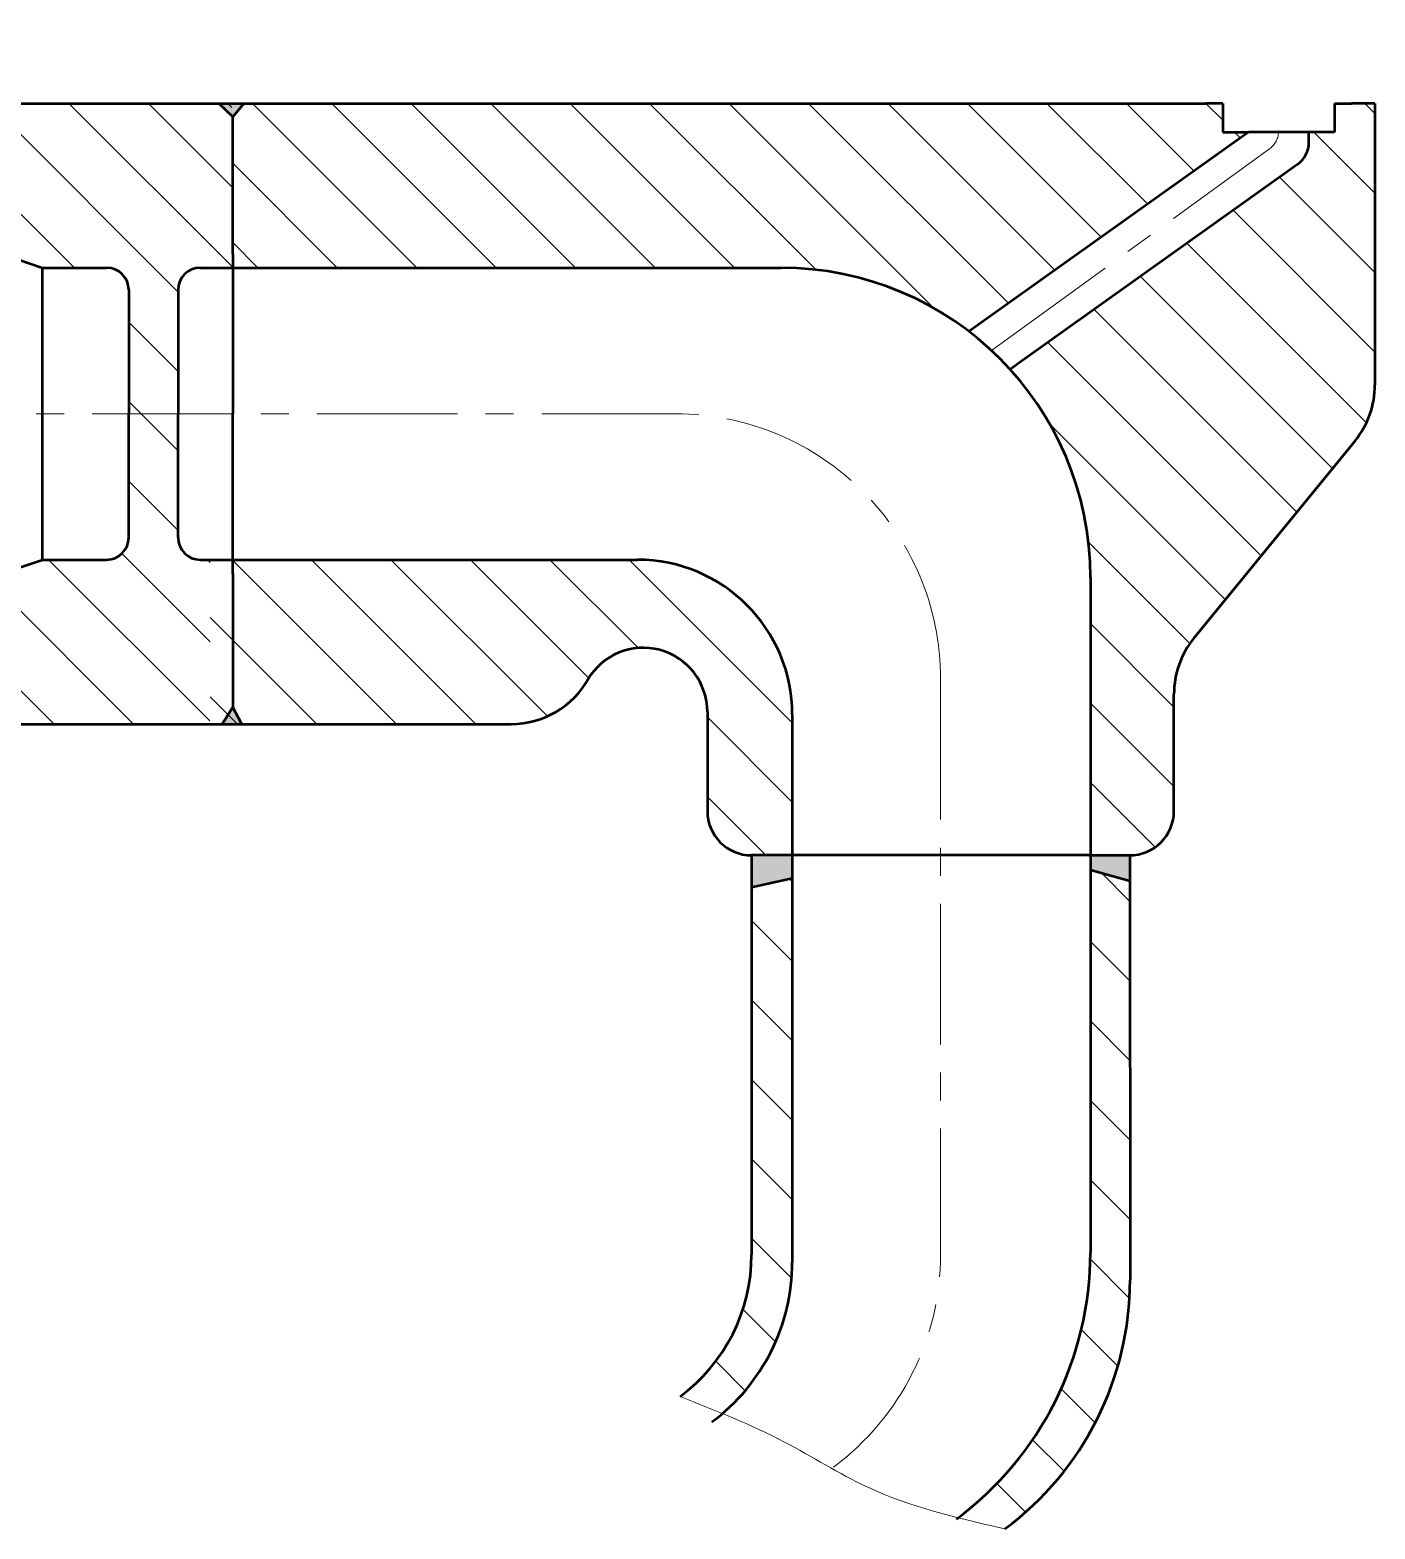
# Model space of a CAD drawing. Header units: millimetres. Extents: x 607 to 1510, y 659 to 1120.
# Drawn here: x 1205.9 to 1509.9, y 666.7 to 1005.5 of the extents above; entities that cross this region are included whole.
import ezdxf

# ---------------------------------------------------------------- set-up
doc = ezdxf.new("R2010")
doc.units = ezdxf.units.MM
doc.linetypes.add('осевая', pattern=[50.800000000000004, 31.75, -6.35, 6.35, -6.35])
doc.layers.get('0').update_dxf_attribs({"lineweight": 53})
doc.layers.add('Оси', color=7, linetype='осевая', lineweight=20)
doc.layers.add('Штриховка', color=7, linetype='Continuous', lineweight=20)
pattern_1 = [(135, (0, 0), (-8.980256121069154, -8.980256121069152), [])]

msp = doc.modelspace()

# ---------------------------------------------------------------- hatches: boundary and pattern name
h = msp.add_hatch(color=256)
h.dxf.hatch_style = 1
h.paths.add_polyline_path([(1445.600753744046, 818.9506968172022), (1454.483462294024, 818.950696817202), (1454.49052088839, 813.121101088888), (1445.600753744046, 815.6078831964627)])
h.paths.add_polyline_path([(1369.005737677639, 818.9506968172032), (1378.212854055452, 818.9506968172032), (1378.212854055452, 813.6963759227751), (1369.005737677639, 811.6914021984126)])
at = {"layer": 'Штриховка'}
h = msp.add_hatch(dxfattribs=at)
h.set_pattern_fill('ANSI31', color=256, scale=4, angle=90)
h.set_pattern_definition([(135, (-4134.473873202317, 464.9858508255461), (-8.980256121069154, -8.980256121069152), [])])
edge = h.paths.add_edge_path()
edge.add_line((1208.711210857889, 885.7645120454994), (1223.217951830516, 885.7645120454997))
edge.add_arc((1223.217951830516, 890.7645120454997), 5, 270, 360)
edge.add_line((1228.217951830516, 890.7645120454997), (1228.217951830516, 918.7645120454995))
edge.add_line((1228.217951830516, 918.7645120454995), (1239.370897736312, 918.7645120454995))
edge.add_line((1239.370897736312, 918.7645120454995), (1239.370897736312, 890.7645120454997))
edge.add_arc((1244.227741100975, 890.6213554101624), 4.858952694883201, 178.3116818299901, 271.688318170006)
edge.add_line((1244.370897736312, 885.7645120454994), (1246.634309271823, 885.7645120454994))
edge.add_line((1246.634309271823, 885.7645120454994), (1246.634309271823, 852.469945913))
edge.add_line((1246.634309271823, 852.469945913), (1246.476808212243, 848.6085609556089))
edge.add_line((1246.476808212243, 848.6085609556089), (1212.339905758938, 848.6085609556089))
edge.add_line((1212.339905758938, 848.6085609556089), (1176.16505519308, 874.3765175642247))
edge.add_line((1176.16505519308, 874.3765175642247), (1208.711210857889, 885.7645120454994))
h.paths.add_polyline_path([(1162.196896794517, 861.851487364695), (1166.363892368919, 861.851487364695), (1166.363892368919, 868.4982216594694), (1166.363892368919, 871.4496494255343), (1176.16505519308, 874.3765175642246), (1212.339905758938, 848.6085609556089), (1199.408309271824, 848.6085609556089), (1166.363892368919, 832.0153321326511), (1166.363892368919, 835.7267894857891), (1162.196896794517, 835.7267894857891)])
h.paths.add_polyline_path([(1152.631650936842, 860.9542955162874), (1156.480487060508, 861.851487364695), (1162.196896794517, 861.851487364695), (1162.196896794517, 835.7267894857891), (1152.631650936842, 835.7267894857891), (1152.631650936842, 837.7857772065914)])
edge = h.paths.add_edge_path()
edge.add_line((1166.363892368919, 975.677536726304), (1162.170850068172, 975.677536726304))
edge.add_line((1162.170850068172, 975.677536726304), (1162.170850068172, 1001.80223460521))
edge.add_line((1162.170850068172, 1001.80223460521), (1166.363892368919, 1001.80223460521))
edge.add_line((1166.363892368919, 1001.80223460521), (1166.363892368919, 1005.513691958348))
edge.add_line((1166.363892368919, 1005.513691958348), (1199.408309271824, 988.92046313539))
edge.add_line((1199.408309271824, 988.92046313539), (1251.478271366663, 988.92046313539))
edge.add_line((1251.478271366663, 988.92046313539), (1251.71121085789, 985.8683687486322))
edge.add_line((1251.71121085789, 985.8683687486322), (1251.71121085789, 951.7645120454994))
edge.add_line((1251.71121085789, 951.7645120454994), (1243.516615383612, 951.6909916873802))
edge.add_arc((1244.370897736312, 946.7645120454993), 5.000000000000274, 99.8376197857429, 179.9999999999974)
edge.add_line((1239.370897736312, 946.7645120454995), (1239.370897736312, 918.7645120454995))
edge.add_line((1239.370897736312, 918.7645120454995), (1228.217951830516, 918.7645120454995))
edge.add_line((1228.217951830516, 918.7645120454995), (1228.217951830516, 946.7645120454995))
edge.add_arc((1223.217951830516, 946.7645120454995), 5, 0, 90)
edge.add_line((1223.217951830516, 951.7645120454995), (1208.711210857889, 951.7645120454994))
edge.add_line((1208.711210857889, 951.7645120454994), (1166.363892368919, 966.0793746654647))
edge.add_line((1166.363892368919, 966.0793746654647), (1166.363892368919, 969.0308024315295))
edge.add_line((1166.363892368919, 969.0308024315295), (1166.363892368919, 975.677536726304))
h.paths.add_polyline_path([(1152.631650936842, 999.7432468844077), (1152.631650936842, 1001.80223460521), (1162.170850068172, 1001.80223460521), (1162.170850068172, 975.677536726304), (1156.480487060508, 975.677536726304), (1152.631650936842, 976.5747285747116)])
h = msp.add_hatch(dxfattribs=at)
h.set_pattern_fill('ANSI31', color=256, scale=4, angle=90)
h.set_pattern_definition(pattern_1)
edge = h.paths.add_edge_path()
edge.add_line((1481.306569961206, 982.4486450062418), (1475.505692992549, 982.4486450062418))
edge.add_line((1475.505692992549, 982.4486450062418), (1475.505692992549, 988.92046313539))
edge.add_line((1475.505692992549, 988.92046313539), (1471.660801888635, 988.92046313539))
edge.add_line((1471.660801888635, 988.92046313539), (1313.252233236061, 988.92046313539))
edge.add_line((1313.252233236061, 988.92046313539), (1251.478271366663, 988.92046313539))
edge.add_line((1251.478271366663, 988.92046313539), (1251.711210857889, 985.868368748632))
edge.add_line((1251.711210857889, 985.868368748632), (1251.71121085789, 954.9495120454995))
edge.add_line((1251.71121085789, 954.9495120454995), (1251.711210857889, 951.7645120454994))
edge.add_line((1251.711210857889, 951.7645120454994), (1290.679309271824, 951.7645120454994))
edge.add_line((1290.679309271824, 951.7645120454994), (1375.600753744046, 951.7645120454994))
edge.add_arc((1375.600753744046, 881.7645120454995), 69.99999999999989, 52.59168534744458, 90, ccw=False)
edge.add_line((1418.125131950748, 937.3673650130713), (1420.235379430315, 938.8730708101684))
edge.add_line((1420.235379430315, 938.8730708101684), (1481.306569961206, 982.4486450062418))
edge = h.paths.add_edge_path()
edge.add_line((1509.930476334835, 988.92046313539), (1504.638560304317, 988.92046313539))
edge.add_line((1504.638560304317, 988.92046313539), (1500.793669200401, 988.92046313539))
edge.add_line((1500.793669200401, 988.92046313539), (1500.793669200401, 982.4486450062418))
edge.add_line((1500.793669200401, 982.4486450062418), (1494.992792231746, 982.4486450062418))
edge.add_line((1494.992792231746, 982.4486450062418), (1494.992792231746, 980.0835420779803))
edge.add_arc((1488.992792231746, 980.0835420779798), 5.999999999999318, -54.49134697760991, 4.320099833421409e-12, ccw=False)
edge.add_line((1492.477747630852, 975.1993752231076), (1429.159900524474, 930.0207644815324))
edge.add_line((1429.159900524474, 930.0207644815324), (1427.445616938387, 928.7975872198924))
edge.add_arc((1375.600753744046, 881.7645120454994), 70.00000000000003, 0, 42.2139606966648, ccw=False)
edge.add_line((1445.600753744046, 881.7645120454994), (1445.600753744046, 818.9506968172022))
edge.add_line((1445.600753744046, 818.9506968172022), (1454.483462294024, 818.9506968172018))
edge.add_arc((1454.483462294025, 828.9506968172014), 9.999999999999659, 269.9999999999961, 360.000000000002)
edge.add_line((1464.483462294024, 828.9506968172018), (1464.483462294023, 855.3665491737326))
edge.add_arc((1484.483462294022, 855.3665491737326), 19.99999999999955, 140.7924339408884, 180, ccw=False)
edge.add_line((1468.986241877864, 868.0091817861673), (1505.427696750993, 912.6787751981363))
edge.add_arc((1489.930476334835, 925.3214078105714), 20.00000000000004, 320.7924339408887, 359.9999999999997)
edge.add_line((1509.930476334835, 925.3214078105713), (1509.930476334835, 988.92046313539))
edge = h.paths.add_edge_path()
edge.add_line((1343.212854055451, 885.7645120454994), (1290.679309271824, 885.7645120454994))
edge.add_line((1290.679309271824, 885.7645120454994), (1246.634309271823, 885.7645120454994))
edge.add_line((1246.634309271823, 885.7645120454994), (1246.634309271823, 882.5795120454987))
edge.add_line((1246.634309271823, 882.5795120454987), (1246.634309271823, 852.4699459130027))
edge.add_line((1246.634309271823, 852.4699459130027), (1248.710765385723, 848.6085609556089))
edge.add_line((1248.710765385723, 848.6085609556089), (1314.645812137572, 848.6085609556089))
edge.add_arc((1314.645812137572, 868.608560955609), 20.00000000000011, 270, 328.9284918706309)
edge.add_arc((1344.513175219853, 851.3722151981776), 14.49256312485411, 0.017384012469619847, 151.5047547449485, ccw=False)
edge.add_line((1359.005737677639, 851.3766123613955), (1359.005737677639, 828.9506968172032))
edge.add_arc((1369.005737677639, 828.9506968172032), 10, 180, 270)
edge.add_line((1369.005737677639, 818.9506968172032), (1378.212854055452, 818.9506968172032))
edge.add_line((1378.212854055452, 818.9506968172032), (1378.212854055451, 850.7645120454996))
edge.add_arc((1343.212854055451, 850.7645120454994), 35, 3.722157707221304e-13, 90)
h = msp.add_hatch(color=256, dxfattribs=at)
h.dxf.hatch_style = 1
h.paths.add_polyline_path([(1254.206424452969, 988.9204631353898), (1251.711210857889, 985.8683687486321), (1248.541474733379, 988.9204631353898)])
h.paths.add_polyline_path([(1251.711210857889, 852.4699459130009), (1253.787666971789, 848.6085609556087), (1249.342959558752, 848.6085609556087)])
h = msp.add_hatch(dxfattribs=at)
h.set_pattern_fill('ANSI31', color=256, scale=4, angle=90)
h.set_pattern_definition(pattern_1)
edge = h.paths.add_edge_path()
edge.add_arc((1370.600753744046, 729.1231278487899), 75.00000000000006, -53.21842567285239, 0, ccw=False)
edge.add_spline(control_points=[(1415.508208350382, 669.0538301936502), (1419.066012715128, 668.1981874878845), (1422.673271952327, 667.441710225603), (1426.280531189527, 666.6852329633214)], knot_values=[0, 0, 0, 0, 10.8475209511053, 10.8475209511053, 10.8475209511053, 10.8475209511053], degree=3, periodic=0)
edge.add_arc((1384.564423205509, 722.8970318552422), 70.0000000000001, 306.5799855366071, 360.0483078181256)
edge.add_line((1454.564398325095, 722.956050981902), (1454.488376899371, 813.121700838403))
edge.add_line((1454.488376899371, 813.121700838403), (1445.600753744046, 815.6078831964628))
edge.add_line((1445.600753744046, 815.6078831964628), (1445.600753744046, 729.1231278487899))
edge = h.paths.add_edge_path()
edge.add_arc((1329.00573767764, 728.7261181931698), 40.00000000000004, -53.420014463392704, 0, ccw=False)
edge.add_spline(control_points=[(1352.843513668508, 696.6050902549292), (1354.789139727673, 694.0353842513052), (1357.431289779575, 692.3792736653079), (1360.4124162668, 691.1503386879815)], knot_values=[69.90058313279849, 69.90058313279849, 69.90058313279849, 69.90058313279849, 79.57010470133899, 79.57010470133899, 79.57010470133899, 79.57010470133899], degree=3, periodic=0)
edge.add_arc((1333.212854055452, 726.9997991512997), 45.00000000000006, 307.1881754167302, 360.0000000000005)
edge.add_line((1378.212854055452, 726.9997991513001), (1378.212854055452, 813.6963759227752))
edge.add_line((1378.212854055452, 813.6963759227752), (1369.005737677639, 811.6914021984126))
edge.add_line((1369.005737677639, 811.6914021984126), (1369.00573767764, 728.7261181931698))

# ---------------------------------------------------------------- linework, layer by layer
for p, q in [((1199.408309271824, 988.92046313539), (1313.252233236061, 988.92046313539)), ((1251.71121085789, 985.8683687486322), (1248.541474733379, 988.9204631353899)), ((1254.206424452969, 988.9204631353899), (1251.71121085789, 985.8683687486322)), ((1313.252233236061, 988.92046313539), (1471.660801888635, 988.92046313539)), ((1475.505692992549, 988.92046313539), (1471.660801888635, 988.92046313539)), ((1475.505692992549, 988.92046313539), (1475.505692992549, 982.4486450062418)), ((1500.793669200401, 988.92046313539), (1500.793669200401, 982.4486450062418)), ((1500.793669200401, 988.92046313539), (1504.638560304317, 988.92046313539)), ((1509.930476334835, 988.92046313539), (1504.638560304317, 988.92046313539)), ((1509.930476334835, 988.92046313539), (1509.930476334835, 925.3214078105714)), ((1251.711210857889, 954.9495120454994), (1251.711210857889, 985.8683687486321)), ((1481.306569961206, 982.4486450062418), (1420.235379430315, 938.8730708101684)), ((1475.505692992549, 982.4486450062418), (1481.306569961206, 982.4486450062418)), ((1494.992792231747, 982.4486450062418), (1481.306569961206, 982.4486450062428)), ((1500.793669200401, 982.4486450062418), (1494.992792231747, 982.4486450062418)), ((1494.992792231746, 980.0835420779802), (1494.992792231746, 982.4486450062418)), ((1492.477747630853, 975.1993752231076), (1429.159900524474, 930.0207644815324)), ((1166.363892368919, 966.0793746654647), (1208.711210857889, 951.7645120454994)), ((1251.711210857889, 954.9495120454993), (1251.711210857889, 918.7645120454989)), ((1208.711210857889, 951.7645120454994), (1223.217951830516, 951.7645120454994)), ((1208.711210857889, 885.7645120454994), (1208.711210857889, 951.7645120454994)), ((1244.370897736312, 951.7645120454994), (1290.679309271824, 951.7645120454994)), ((1290.679309271824, 951.7645120454994), (1375.600753744046, 951.7645120454994)), ((1228.217951830516, 946.7645120454995), (1228.217951830516, 918.7645120454995)), ((1239.370897736312, 946.7645120454995), (1239.370897736312, 918.7645120454995)), ((1420.235379430315, 938.8730708101684), (1418.125131950748, 937.3673650130713)), ((1429.159900524475, 930.0207644815325), (1427.445616938387, 928.7975872198924)), ((1228.217951830516, 890.7645120454997), (1228.217951830516, 918.7645120454995)), ((1239.370897736312, 890.7645120454997), (1239.370897736312, 918.7645120454995)), ((1251.711210857889, 882.5795120454985), (1251.711210857889, 918.7645120454989)), ((1505.427696750993, 912.6787751981367), (1468.986241877864, 868.009181786167)), ((1166.363892368919, 871.4496494255343), (1208.711210857889, 885.7645120454994)), ((1208.711210857889, 885.7645120454994), (1223.217951830516, 885.7645120454994)), ((1244.370897736312, 885.7645120454994), (1290.679309271824, 885.7645120454994)), ((1290.679309271824, 885.7645120454994), (1343.212854055451, 885.7645120454994)), ((1251.711210857889, 882.5795120454986), (1251.711210857889, 852.4699459130002)), ((1445.600753744046, 881.7645120454994), (1445.600753744046, 729.1231278487897)), ((1464.483462294024, 828.9506968172018), (1464.483462294024, 855.3665491737321)), ((1251.711210857889, 852.4699459130009), (1249.342959558752, 848.6085609556087)), ((1253.787666971789, 848.6085609556087), (1251.711210857889, 852.4699459130009)), ((1359.005737677639, 851.3766123569035), (1359.005737677639, 828.9506968172032)), ((1378.212854055451, 850.7645120454994), (1378.212854055452, 726.9997991513002)), ((1199.408309271824, 848.6085609556089), (1314.645812137572, 848.6085609556089)), ((1378.21285405545, 818.9506968172032), (1369.005737677639, 818.9506968172032)), ((1369.005737677639, 818.9506968172032), (1369.005737677639, 728.7261181931699)), ((1445.276345916212, 818.9506968172022), (1378.21285405545, 818.9506968172032)), ((1445.276345916212, 818.9506968172022), (1454.483462294024, 818.950696817202)), ((1454.483462294024, 818.950696817202), (1454.564398325095, 722.9560509819024)), ((1378.212854055451, 813.6963759227751), (1369.005737677639, 811.6914021984126)), ((1454.49052088839, 813.121101088888), (1445.600753744046, 815.6078831964628))]:
    msp.add_line(p, q)
for centre, radius, start, end in [((1488.992792231746, 980.0835420779802), 6, 305.5086530224045, 359.9999999999902), ((1223.217951830516, 946.7645120454995), 5, 0, 90), ((1244.370897736312, 946.7645120454995), 5, 90, 180), ((1375.600753744046, 881.7645120454994), 70, 0, 90), ((1489.930476334835, 925.3214078105714), 20, 320.7924339409071, 7.016709298534877e-15), ((1223.217951830516, 890.7645120454997), 5, 270, 0), ((1244.370897736312, 890.7645120454997), 5, 180, 270), ((1343.212854055451, 850.7645120454994), 35, 0, 90), ((1484.483462294023, 855.3665491737324), 20, 140.7924339409072, 180), ((1344.513175219853, 851.3722151981776), 14.49256312485422, 0.01738399470978818, 150.0219243510115), ((1314.645812137572, 868.6085609556089), 20, 270, 331.0933346038148), ((1369.005737677639, 828.9506968172032), 10, 180, 270), ((1454.483462294024, 828.9506968172018), 10, 270, 7.016709298534877e-15), ((1329.00573767764, 728.7261181931697), 40, 306.5799855366071, 7.016709298534877e-15), ((1370.600753744046, 729.1231278487897), 75, 306.5799855366071, 7.016709298534877e-15), ((1333.212854055452, 726.9997991512996), 45, 306.5799855366071, 7.016709298534877e-15), ((1384.564423205509, 722.8970318552422), 70, 306.5799855366071, 0.04830781812665935)]:
    msp.add_arc(centre, radius, start, end)
at = {"layer": 'Оси'}
for p, q in [((1423.211243875995, 933.0796290130712), (1486.083525832667, 978.638507475079)), ((1067.558309271823, 918.7645120454995), (1351.744599985833, 918.7645120454995)), ((1411.744599985833, 858.7645120454995), (1411.744599985833, 728.8270735540063))]:
    msp.add_line(p, q, dxfattribs=at)
for centre, radius, start, end in [((1483.149681096477, 982.6872795190363), 5, 305.9280565711068, 7.016709298534877e-15), ((1351.744599985833, 858.7645120454995), 60, 7.016709298534877e-15, 90), ((1351.744599985833, 728.8270735540061), 60, 306.5799855366071, 7.016709298534877e-15)]:
    msp.add_arc(centre, radius, start, end, dxfattribs=at)
at = {"layer": 'Штриховка'}
msp.add_line((1494.992792231746, 980.0835420779802), (1494.992792231747, 982.4486450062418), dxfattribs=at)
at = {"layer": 'Штриховка', "end_tangent": (-0.6036367090265471, 0.7972595082628993)}
msp.add_spline([(1426.280531189527, 666.6852329633214), (1395.13226338501, 676.1804986147579), (1376.444045811002, 686.3296146055134), (1352.843513668508, 696.6050902549292)], degree=3, dxfattribs=at)

doc.saveas('drawing.dxf')
